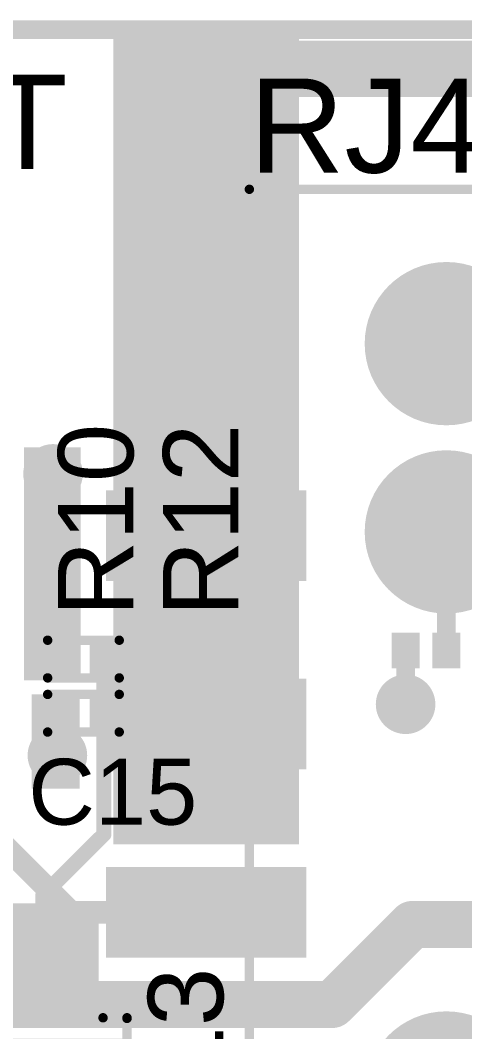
# Model space of a CAD drawing. Header units: millimetres. Extents: x -0.39 to 1.43, y -0.39 to 1.45.
# Drawn here: x 0.248 to 0.484, y 0.917 to 1.454 of the extents above; entities that cross this region are included whole.
import ezdxf

# ---------------------------------------------------------------- set-up
doc = ezdxf.new("R2010")
doc.units = ezdxf.units.MM
doc.header["$MEASUREMENT"] = 0
for name, color, linetype in [('BottomLayer', 5, 'Continuous'), ('BottomPaste', 16, 'Continuous'), ('BottomSolder', 6, 'Continuous'), ('Mechanical2', 216, 'Continuous'), ('MultiLayer', 9, 'Continuous'), ('PadHoleLayer', 156, 'Continuous'), ('TopLayer', 1, 'Continuous'), ('TopOverlay', 2, 'Continuous'), ('TopPaste', 8, 'Continuous'), ('TopSolder', 216, 'Continuous'), ('ViaHoleLayer', 16, 'Continuous')]:
    doc.layers.add(name, color=color, linetype=linetype)
doc.styles.add('Arial', font='', dxfattribs={"height": 0.2})
doc.styles.get('Arial').set_extended_font_data('Arial')

# ---------------------------------------------------------------- blocks, each defined once
blk = doc.blocks.new('10_HVSSOP___N___2')
at = {"layer": 'BottomLayer'}
h = blk.add_hatch(color=5, dxfattribs=at)
edge = h.paths.add_edge_path()
edge.add_arc((-0.0255906, 0.0281811), 0.0088582, 0, 360)
h = blk.add_hatch(color=5, dxfattribs=at)
edge = h.paths.add_edge_path()
edge.add_arc((0.0255906, 0.0281811), 0.0088582, 0, 360)
h = blk.add_hatch(color=5, dxfattribs=at)
edge = h.paths.add_edge_path()
edge.add_arc((-0.0255906, 0), 0.0088582, 0, 360)
h = blk.add_hatch(color=5, dxfattribs=at)
edge = h.paths.add_edge_path()
edge.add_arc((0.0255906, 0), 0.0088582, 0, 360)
h = blk.add_hatch(color=5, dxfattribs=at)
edge = h.paths.add_edge_path()
edge.add_arc((-0.0255906, -0.0281811), 0.0088582, 0, 360)
h = blk.add_hatch(color=5, dxfattribs=at)
edge = h.paths.add_edge_path()
edge.add_arc((0.0255906, -0.0281811), 0.0088582, 0, 360)
at = {"layer": 'BottomSolder'}
h = blk.add_hatch(color=6, dxfattribs=at)
edge = h.paths.add_edge_path()
edge.add_arc((-0.0255906, 0.0281811), 0.0128582, 0, 360)
h = blk.add_hatch(color=6, dxfattribs=at)
edge = h.paths.add_edge_path()
edge.add_arc((0.0255906, 0.0281811), 0.0128582, 0, 360)
h = blk.add_hatch(color=6, dxfattribs=at)
edge = h.paths.add_edge_path()
edge.add_arc((-0.0255906, 0), 0.0128582, 0, 360)
h = blk.add_hatch(color=6, dxfattribs=at)
edge = h.paths.add_edge_path()
edge.add_arc((0.0255906, 0), 0.0128582, 0, 360)
h = blk.add_hatch(color=6, dxfattribs=at)
edge = h.paths.add_edge_path()
edge.add_arc((-0.0255906, -0.0281811), 0.0128582, 0, 360)
h = blk.add_hatch(color=6, dxfattribs=at)
edge = h.paths.add_edge_path()
edge.add_arc((0.0255906, -0.0281811), 0.0128582, 0, 360)
at = {"layer": 'MultiLayer'}
h = blk.add_hatch(color=9, dxfattribs=at)
edge = h.paths.add_edge_path()
edge.add_arc((-0.0255906, 0.0281811), 0.0088582, 0, 360)
h = blk.add_hatch(color=9, dxfattribs=at)
edge = h.paths.add_edge_path()
edge.add_arc((0.0255906, 0.0281811), 0.0088582, 0, 360)
h = blk.add_hatch(color=9, dxfattribs=at)
edge = h.paths.add_edge_path()
edge.add_arc((-0.0255906, 0), 0.0088582, 0, 360)
h = blk.add_hatch(color=9, dxfattribs=at)
edge = h.paths.add_edge_path()
edge.add_arc((0.0255906, 0), 0.0088582, 0, 360)
h = blk.add_hatch(color=9, dxfattribs=at)
edge = h.paths.add_edge_path()
edge.add_arc((-0.0255906, -0.0281811), 0.0088582, 0, 360)
h = blk.add_hatch(color=9, dxfattribs=at)
edge = h.paths.add_edge_path()
edge.add_arc((0.0255906, -0.0281811), 0.0088582, 0, 360)
at = {"layer": 'PadHoleLayer'}
h = blk.add_hatch(color=156, dxfattribs=at)
edge = h.paths.add_edge_path()
edge.add_arc((-0.0255906, 0.0281811), 0.0059055, 0, 360)
h = blk.add_hatch(color=156, dxfattribs=at)
edge = h.paths.add_edge_path()
edge.add_arc((0.0255906, 0.0281811), 0.0059055, 0, 360)
h = blk.add_hatch(color=156, dxfattribs=at)
edge = h.paths.add_edge_path()
edge.add_arc((-0.0255906, 0), 0.0059055, 0, 360)
h = blk.add_hatch(color=156, dxfattribs=at)
edge = h.paths.add_edge_path()
edge.add_arc((0.0255906, 0), 0.0059055, 0, 360)
h = blk.add_hatch(color=156, dxfattribs=at)
edge = h.paths.add_edge_path()
edge.add_arc((-0.0255906, -0.0281811), 0.0059055, 0, 360)
h = blk.add_hatch(color=156, dxfattribs=at)
edge = h.paths.add_edge_path()
edge.add_arc((0.0255906, -0.0281811), 0.0059055, 0, 360)
at = {"layer": 'TopLayer'}
for points in [[(-0.0433071, 0.0610236), (0.0433071, 0.0610236), (0.0433071, -0.0610236), (-0.0433071, -0.0610236)], [(-0.1151575, 0.0452756), (-0.0580709, 0.0452756), (-0.0580709, 0.0334646), (-0.1151575, 0.0334646)], [(0.0580709, 0.0452756), (0.1151575, 0.0452756), (0.1151575, 0.0334646), (0.0580709, 0.0334646)], [(-0.1151575, 0.0255906), (-0.0580709, 0.0255906), (-0.0580709, 0.0137796), (-0.1151575, 0.0137796)], [(0.0580709, 0.0255905), (0.1151575, 0.0255905), (0.1151575, 0.0137795), (0.0580709, 0.0137795)], [(-0.1151575, 0.0059055), (-0.0580709, 0.0059055), (-0.0580709, -0.0059055), (-0.1151575, -0.0059055)], [(0.0580709, 0.0059055), (0.1151575, 0.0059055), (0.1151575, -0.0059055), (0.0580709, -0.0059055)], [(-0.1151575, -0.0137795), (-0.0580709, -0.0137795), (-0.0580709, -0.0255905), (-0.1151575, -0.0255905)], [(0.0580709, -0.0137796), (0.1151575, -0.0137796), (0.1151575, -0.0255906), (0.0580709, -0.0255906)], [(-0.1151575, -0.0334646), (-0.0580709, -0.0334646), (-0.0580709, -0.0452756), (-0.1151575, -0.0452756)], [(0.0580709, -0.0334646), (0.1151575, -0.0334646), (0.1151575, -0.0452756), (0.0580709, -0.0452756)]]:
    blk.add_hatch(color=1, dxfattribs=at).paths.add_polyline_path(points)
h = blk.add_hatch(color=1, dxfattribs=at)
edge = h.paths.add_edge_path()
edge.add_arc((-0.0255906, 0.0281811), 0.0088582, 0, 360)
h = blk.add_hatch(color=1, dxfattribs=at)
edge = h.paths.add_edge_path()
edge.add_arc((0.0255906, 0.0281811), 0.0088582, 0, 360)
h = blk.add_hatch(color=1, dxfattribs=at)
edge = h.paths.add_edge_path()
edge.add_arc((-0.0255906, 0), 0.0088582, 0, 360)
h = blk.add_hatch(color=1, dxfattribs=at)
edge = h.paths.add_edge_path()
edge.add_arc((0.0255906, 0), 0.0088582, 0, 360)
h = blk.add_hatch(color=1, dxfattribs=at)
edge = h.paths.add_edge_path()
edge.add_arc((-0.0255906, -0.0281811), 0.0088582, 0, 360)
h = blk.add_hatch(color=1, dxfattribs=at)
edge = h.paths.add_edge_path()
edge.add_arc((0.0255906, -0.0281811), 0.0088582, 0, 360)
at = {"layer": 'TopPaste'}
for points in [[(-0.0433071, 0.0610236), (0.0433071, 0.0610236), (0.0433071, -0.0610236), (-0.0433071, -0.0610236)], [(-0.1151575, 0.0452756), (-0.0580709, 0.0452756), (-0.0580709, 0.0334646), (-0.1151575, 0.0334646)], [(0.0580709, 0.0452756), (0.1151575, 0.0452756), (0.1151575, 0.0334646), (0.0580709, 0.0334646)], [(-0.1151575, 0.0255906), (-0.0580709, 0.0255906), (-0.0580709, 0.0137796), (-0.1151575, 0.0137796)], [(0.0580709, 0.0255905), (0.1151575, 0.0255905), (0.1151575, 0.0137795), (0.0580709, 0.0137795)], [(-0.1151575, 0.0059055), (-0.0580709, 0.0059055), (-0.0580709, -0.0059055), (-0.1151575, -0.0059055)], [(0.0580709, 0.0059055), (0.1151575, 0.0059055), (0.1151575, -0.0059055), (0.0580709, -0.0059055)], [(-0.1151575, -0.0137795), (-0.0580709, -0.0137795), (-0.0580709, -0.0255905), (-0.1151575, -0.0255905)], [(0.0580709, -0.0137796), (0.1151575, -0.0137796), (0.1151575, -0.0255906), (0.0580709, -0.0255906)], [(-0.1151575, -0.0334646), (-0.0580709, -0.0334646), (-0.0580709, -0.0452756), (-0.1151575, -0.0452756)], [(0.0580709, -0.0334646), (0.1151575, -0.0334646), (0.1151575, -0.0452756), (0.0580709, -0.0452756)]]:
    blk.add_hatch(color=8, dxfattribs=at).paths.add_polyline_path(points)
at = {"layer": 'TopSolder'}
for points in [[(-0.0473071, 0.0650236), (0.0473071, 0.0650236), (0.0473071, -0.0650236), (-0.0473071, -0.0650236)], [(-0.1191575, 0.0492756), (-0.0540709, 0.0492756), (-0.0540709, 0.0294646), (-0.1191575, 0.0294646)], [(0.0540709, 0.0492756), (0.1191575, 0.0492756), (0.1191575, 0.0294646), (0.0540709, 0.0294646)], [(-0.1191575, 0.0295906), (-0.0540709, 0.0295906), (-0.0540709, 0.0097796), (-0.1191575, 0.0097796)], [(0.0540709, 0.0295905), (0.1191575, 0.0295905), (0.1191575, 0.0097795), (0.0540709, 0.0097795)], [(-0.1191575, 0.0099055), (-0.0540709, 0.0099055), (-0.0540709, -0.0099055), (-0.1191575, -0.0099055)], [(0.0540709, 0.0099055), (0.1191575, 0.0099055), (0.1191575, -0.0099055), (0.0540709, -0.0099055)], [(-0.1191575, -0.0097795), (-0.0540709, -0.0097795), (-0.0540709, -0.0295905), (-0.1191575, -0.0295905)], [(0.0540709, -0.0097796), (0.1191575, -0.0097796), (0.1191575, -0.0295906), (0.0540709, -0.0295906)], [(-0.1191575, -0.0294646), (-0.0540709, -0.0294646), (-0.0540709, -0.0492756), (-0.1191575, -0.0492756)], [(0.0540709, -0.0294646), (0.1191575, -0.0294646), (0.1191575, -0.0492756), (0.0540709, -0.0492756)]]:
    blk.add_hatch(color=216, dxfattribs=at).paths.add_polyline_path(points)
h = blk.add_hatch(color=216, dxfattribs=at)
edge = h.paths.add_edge_path()
edge.add_arc((-0.0255906, 0.0281811), 0.0128582, 0, 360)
h = blk.add_hatch(color=216, dxfattribs=at)
edge = h.paths.add_edge_path()
edge.add_arc((0.0255906, 0.0281811), 0.0128582, 0, 360)
h = blk.add_hatch(color=216, dxfattribs=at)
edge = h.paths.add_edge_path()
edge.add_arc((-0.0255906, 0), 0.0128582, 0, 360)
h = blk.add_hatch(color=216, dxfattribs=at)
edge = h.paths.add_edge_path()
edge.add_arc((0.0255906, 0), 0.0128582, 0, 360)
h = blk.add_hatch(color=216, dxfattribs=at)
edge = h.paths.add_edge_path()
edge.add_arc((-0.0255906, -0.0281811), 0.0128582, 0, 360)
h = blk.add_hatch(color=216, dxfattribs=at)
edge = h.paths.add_edge_path()
edge.add_arc((0.0255906, -0.0281811), 0.0128582, 0, 360)
at = {"layer": 'TopOverlay', "const_width": 0.005}
for points in [[(-0.0583262, 0.0644069), (-0.0583262, 0.0516738)], [(-0.0583262, 0.0644069), (0.058, 0.0644069)], [(0.0583262, 0.0644069), (0.0583262, 0.0516738)], [(-0.127, 0.044), (-0.127, 0.034)], [(-0.127, 0.044), (-0.122, 0.039)], [(-0.122, 0.039), (-0.127, 0.034)], [(-0.0583262, -0.0516738), (-0.0583262, -0.0644069)], [(0.0583262, -0.0516738), (0.0583262, -0.0644069)], [(-0.0583262, -0.0644069), (0.058, -0.0644069)]]:
    blk.add_lwpolyline(points, dxfattribs=at)
at = {"layer": 'TopOverlay', "const_width": 0.0025}
for points in [[(-0.0595762, 0.0644069, 1), (-0.0570762, 0.0644069, 1)], [(-0.0595762, 0.0644069, 1), (-0.0570762, 0.0644069, 1)], [(0.05675, 0.0644069, 1), (0.05925, 0.0644069, 1)], [(0.0570762, 0.0644069, 1), (0.0595762, 0.0644069, 1)], [(-0.0595762, 0.0516738, 1), (-0.0570762, 0.0516738, 1)], [(0.0570762, 0.0516738, 1), (0.0595762, 0.0516738, 1)], [(-0.12825, 0.044, 1), (-0.12575, 0.044, 1)], [(-0.12825, 0.044, 1), (-0.12575, 0.044, 1)], [(-0.12325, 0.039, 1), (-0.12075, 0.039, 1)], [(-0.12325, 0.039, 1), (-0.12075, 0.039, 1)], [(-0.12825, 0.034, 1), (-0.12575, 0.034, 1)], [(-0.12825, 0.034, 1), (-0.12575, 0.034, 1)], [(-0.0595762, -0.0516738, 1), (-0.0570762, -0.0516738, 1)], [(0.0570762, -0.0516738, 1), (0.0595762, -0.0516738, 1)], [(-0.0595762, -0.0644069, 1), (-0.0570762, -0.0644069, 1)], [(-0.0595762, -0.0644069, 1), (-0.0570762, -0.0644069, 1)], [(0.05675, -0.0644069, 1), (0.05925, -0.0644069, 1)], [(0.0570762, -0.0644069, 1), (0.0595762, -0.0644069, 1)]]:
    blk.add_lwpolyline(points, format="xyb", close=True, dxfattribs=at)
blk = doc.blocks.new('R___0201_59')
at = {"layer": 'TopLayer'}
for points in [[(-0.01614165, 0.00728345), (-0.00551175, 0.00728345), (-0.00551175, -0.00728345), (-0.01614165, -0.00728345)], [(0.00551185, 0.00728345), (0.01614175, 0.00728345), (0.01614175, -0.00728345), (0.00551185, -0.00728345)]]:
    blk.add_hatch(color=1, dxfattribs=at).paths.add_polyline_path(points)
at = {"layer": 'TopPaste'}
for points in [[(-0.01614165, 0.00728345), (-0.00551175, 0.00728345), (-0.00551175, -0.00728345), (-0.01614165, -0.00728345)], [(0.00551185, 0.00728345), (0.01614175, 0.00728345), (0.01614175, -0.00728345), (0.00551185, -0.00728345)]]:
    blk.add_hatch(color=8, dxfattribs=at).paths.add_polyline_path(points)
at = {"layer": 'TopSolder'}
for points in [[(-0.01830705, 0.00944885), (-0.00334635, 0.00944885), (-0.00334635, -0.00944885), (-0.01830705, -0.00944885)], [(0.00334645, 0.00944885), (0.01830715, 0.00944885), (0.01830715, -0.00944885), (0.00334645, -0.00944885)]]:
    blk.add_hatch(color=216, dxfattribs=at).paths.add_polyline_path(points)
at = {"layer": 'TopOverlay', "const_width": 0.005}
for points in [[(-0.019, -0.01), (-0.019, 0.01)], [(-0.019, 0.01), (0.019, 0.01)], [(0.019, -0.01), (0.019, 0.01)], [(-0.019, -0.01), (0.019, -0.01)]]:
    blk.add_lwpolyline(points, dxfattribs=at)
at = {"layer": 'TopOverlay', "const_width": 0.0025}
for points in [[(-0.02025, 0.01, 1), (-0.01775, 0.01, 1)], [(-0.02025, 0.01, 1), (-0.01775, 0.01, 1)], [(0.01775, 0.01, 1), (0.02025, 0.01, 1)], [(0.01775, 0.01, 1), (0.02025, 0.01, 1)], [(-0.02025, -0.01, 1), (-0.01775, -0.01, 1)], [(-0.02025, -0.01, 1), (-0.01775, -0.01, 1)], [(0.01775, -0.01, 1), (0.02025, -0.01, 1)], [(0.01775, -0.01, 1), (0.02025, -0.01, 1)]]:
    blk.add_lwpolyline(points, format="xyb", close=True, dxfattribs=at)
blk = doc.blocks.new('R___0201_61')
at = {"layer": 'TopLayer'}
for points in [[(-0.01614165, 0.00728345), (-0.00551175, 0.00728345), (-0.00551175, -0.00728345), (-0.01614165, -0.00728345)], [(0.00551185, 0.00728345), (0.01614175, 0.00728345), (0.01614175, -0.00728345), (0.00551185, -0.00728345)]]:
    blk.add_hatch(color=1, dxfattribs=at).paths.add_polyline_path(points)
at = {"layer": 'TopPaste'}
for points in [[(-0.01614165, 0.00728345), (-0.00551175, 0.00728345), (-0.00551175, -0.00728345), (-0.01614165, -0.00728345)], [(0.00551185, 0.00728345), (0.01614175, 0.00728345), (0.01614175, -0.00728345), (0.00551185, -0.00728345)]]:
    blk.add_hatch(color=8, dxfattribs=at).paths.add_polyline_path(points)
at = {"layer": 'TopSolder'}
for points in [[(-0.01830705, 0.00944885), (-0.00334635, 0.00944885), (-0.00334635, -0.00944885), (-0.01830705, -0.00944885)], [(0.00334645, 0.00944885), (0.01830715, 0.00944885), (0.01830715, -0.00944885), (0.00334645, -0.00944885)]]:
    blk.add_hatch(color=216, dxfattribs=at).paths.add_polyline_path(points)
at = {"layer": 'TopOverlay', "const_width": 0.005}
for points in [[(-0.019, 0.01), (-0.019, -0.01)], [(0.019, 0.01), (-0.019, 0.01)], [(0.019, 0.01), (0.019, -0.01)], [(0.019, -0.01), (-0.019, -0.01)]]:
    blk.add_lwpolyline(points, dxfattribs=at)
at = {"layer": 'TopOverlay', "const_width": 0.0025}
for points in [[(-0.02025, 0.01, 1), (-0.01775, 0.01, 1)], [(-0.02025, 0.01, 1), (-0.01775, 0.01, 1)], [(0.01775, 0.01, 1), (0.02025, 0.01, 1)], [(0.01775, 0.01, 1), (0.02025, 0.01, 1)], [(-0.02025, -0.01, 1), (-0.01775, -0.01, 1)], [(-0.02025, -0.01, 1), (-0.01775, -0.01, 1)], [(0.01775, -0.01, 1), (0.02025, -0.01, 1)], [(0.01775, -0.01, 1), (0.02025, -0.01, 1)]]:
    blk.add_lwpolyline(points, format="xyb", close=True, dxfattribs=at)
blk = doc.blocks.new('HY951180A_81')
at = {"layer": 'BottomLayer'}
h = blk.add_hatch(color=5, dxfattribs=at)
edge = h.paths.add_edge_path()
edge.add_arc((-0.1490156, 0.2559055), 0.0393701, 0, 360)
h = blk.add_hatch(color=5, dxfattribs=at)
edge = h.paths.add_edge_path()
edge.add_arc((0.1490159, 0.2559055), 0.0393701, 0, 360)
h = blk.add_hatch(color=5, dxfattribs=at)
edge = h.paths.add_edge_path()
edge.add_arc((0.2490159, 0.2559055), 0.0393701, 0, 360)
at = {"layer": 'BottomSolder'}
h = blk.add_hatch(color=6, dxfattribs=at)
edge = h.paths.add_edge_path()
edge.add_arc((-0.1490156, 0.2559055), 0.0433701, 0, 360)
h = blk.add_hatch(color=6, dxfattribs=at)
edge = h.paths.add_edge_path()
edge.add_arc((0.1490159, 0.2559055), 0.0433701, 0, 360)
h = blk.add_hatch(color=6, dxfattribs=at)
edge = h.paths.add_edge_path()
edge.add_arc((0.2490159, 0.2559055), 0.0433701, 0, 360)
at = {"layer": 'MultiLayer'}
h = blk.add_hatch(color=9, dxfattribs=at)
edge = h.paths.add_edge_path()
edge.add_arc((-0.1490156, 0.2559055), 0.0393701, 0, 360)
h = blk.add_hatch(color=9, dxfattribs=at)
edge = h.paths.add_edge_path()
edge.add_arc((0.1490159, 0.2559055), 0.0393701, 0, 360)
h = blk.add_hatch(color=9, dxfattribs=at)
edge = h.paths.add_edge_path()
edge.add_arc((0.2490159, 0.2559055), 0.0393701, 0, 360)
at = {"layer": 'PadHoleLayer'}
h = blk.add_hatch(color=156, dxfattribs=at)
edge = h.paths.add_edge_path()
edge.add_arc((0.1490159, 0.2559055), 0.0200787, 0, 360)
h = blk.add_hatch(color=156, dxfattribs=at)
edge = h.paths.add_edge_path()
edge.add_arc((0.2490159, 0.2559055), 0.0200787, 0, 360)
at = {"layer": 'TopLayer'}
h = blk.add_hatch(color=1, dxfattribs=at)
edge = h.paths.add_edge_path()
edge.add_arc((-0.1490156, 0.2559055), 0.0393701, 0, 360)
h = blk.add_hatch(color=1, dxfattribs=at)
edge = h.paths.add_edge_path()
edge.add_arc((0.1490159, 0.2559055), 0.0393701, 0, 360)
h = blk.add_hatch(color=1, dxfattribs=at)
edge = h.paths.add_edge_path()
edge.add_arc((0.2490159, 0.2559055), 0.0393701, 0, 360)
at = {"layer": 'TopSolder'}
h = blk.add_hatch(color=216, dxfattribs=at)
edge = h.paths.add_edge_path()
edge.add_arc((-0.1490156, 0.2559055), 0.0433701, 0, 360)
h = blk.add_hatch(color=216, dxfattribs=at)
edge = h.paths.add_edge_path()
edge.add_arc((0.1490159, 0.2559055), 0.0433701, 0, 360)
h = blk.add_hatch(color=216, dxfattribs=at)
edge = h.paths.add_edge_path()
edge.add_arc((0.2490159, 0.2559055), 0.0433701, 0, 360)
at = {"layer": 'TopOverlay', "const_width": 0.005}
for points in [[(0.331, 0.3605), (-0.3309998, 0.3604999)], [(0.331, 0.3605), (0.331, 0.003)]]:
    blk.add_lwpolyline(points, dxfattribs=at)
at = {"layer": 'TopOverlay', "const_width": 0.0025}
blk.add_lwpolyline([(0.32975, 0.3605, 1), (0.33225, 0.3605, 1)], format="xyb", close=True, dxfattribs=at)
blk.add_lwpolyline([(0.32975, 0.3605, 1), (0.33225, 0.3605, 1)], format="xyb", close=True, dxfattribs=at)
blk = doc.blocks.new('PHF254SMD___B_83')
at = {"layer": 'BottomLayer'}
for points in [[(-0.62007875, 0.1535433), (-0.57992125, 0.1535433), (-0.57992125, 0.0551181), (-0.62007875, 0.0551181)], [(-0.52007875, 0.1535433), (-0.47992125, 0.1535433), (-0.47992125, 0.0551181), (-0.52007875, 0.0551181)], [(-0.42007875, 0.1535433), (-0.37992125, 0.1535433), (-0.37992125, 0.0551181), (-0.42007875, 0.0551181)]]:
    blk.add_hatch(color=5, dxfattribs=at).paths.add_polyline_path(points)
at = {"layer": 'BottomPaste'}
for points in [[(-0.62007875, 0.1535433), (-0.57992125, 0.1535433), (-0.57992125, 0.0551181), (-0.62007875, 0.0551181)], [(-0.52007875, 0.1535433), (-0.47992125, 0.1535433), (-0.47992125, 0.0551181), (-0.52007875, 0.0551181)], [(-0.42007875, 0.1535433), (-0.37992125, 0.1535433), (-0.37992125, 0.0551181), (-0.42007875, 0.0551181)]]:
    blk.add_hatch(color=16, dxfattribs=at).paths.add_polyline_path(points)
at = {"layer": 'BottomSolder'}
for points in [[(-0.62407875, 0.1575433), (-0.57592125, 0.1575433), (-0.57592125, 0.0511181), (-0.62407875, 0.0511181)], [(-0.52407875, 0.1575433), (-0.47592125, 0.1575433), (-0.47592125, 0.0511181), (-0.52407875, 0.0511181)], [(-0.42407875, 0.1575433), (-0.37592125, 0.1575433), (-0.37592125, 0.0511181), (-0.42407875, 0.0511181)]]:
    blk.add_hatch(color=6, dxfattribs=at).paths.add_polyline_path(points)
blk = doc.blocks.new('R___0201_B_87')
at = {"layer": 'BottomLayer'}
for points in [[(-0.01614165, 0.00728345), (-0.00551175, 0.00728345), (-0.00551175, -0.00728345), (-0.01614165, -0.00728345)], [(0.00551185, 0.00728345), (0.01614175, 0.00728345), (0.01614175, -0.00728345), (0.00551185, -0.00728345)]]:
    blk.add_hatch(color=5, dxfattribs=at).paths.add_polyline_path(points)
at = {"layer": 'BottomPaste'}
for points in [[(-0.01614165, 0.00728345), (-0.00551175, 0.00728345), (-0.00551175, -0.00728345), (-0.01614165, -0.00728345)], [(0.00551185, 0.00728345), (0.01614175, 0.00728345), (0.01614175, -0.00728345), (0.00551185, -0.00728345)]]:
    blk.add_hatch(color=16, dxfattribs=at).paths.add_polyline_path(points)
at = {"layer": 'BottomSolder'}
for points in [[(-0.01830705, 0.00944885), (-0.00334635, 0.00944885), (-0.00334635, -0.00944885), (-0.01830705, -0.00944885)], [(0.00334645, 0.00944885), (0.01830715, 0.00944885), (0.01830715, -0.00944885), (0.00334645, -0.00944885)]]:
    blk.add_hatch(color=6, dxfattribs=at).paths.add_polyline_path(points)

msp = doc.modelspace()

# ---------------------------------------------------------------- hatches: boundary and pattern name
at = {"layer": 'BottomLayer'}
msp.add_hatch(color=5, dxfattribs=at).paths.add_polyline_path([(0.2974418, 1.016), (0.395867, 1.016), (0.395867, 1.4438176), (0.2974418, 1.4438176)])
h = msp.add_hatch(color=5, dxfattribs=at)
edge = h.paths.add_edge_path()
edge.add_arc((0.2653749, 1.2128622), 0.011811, 0, 360)
h = msp.add_hatch(color=5, dxfattribs=at)
edge = h.paths.add_edge_path()
edge.add_arc((0.4525285, 1.0904715), 0.011811, 0, 360)
h = msp.add_hatch(color=5, dxfattribs=at)
edge = h.paths.add_edge_path()
edge.add_arc((0.2676953, 1.063311), 0.011811, 0, 360)
h = msp.add_hatch(color=5, dxfattribs=at)
edge = h.paths.add_edge_path()
edge.add_arc((0.325, 1.033195), 0.011811, 0, 360)
h = msp.add_hatch(color=5, dxfattribs=at)
edge = h.paths.add_edge_path()
edge.add_arc((0.3613371, 1.033195), 0.011811, 0, 360)
at = {"layer": 'BottomSolder'}
h = msp.add_hatch(color=6, dxfattribs=at)
edge = h.paths.add_edge_path()
edge.add_arc((0.2653749, 1.2128622), 0.015811, 0, 360)
h = msp.add_hatch(color=6, dxfattribs=at)
edge = h.paths.add_edge_path()
edge.add_arc((0.4525285, 1.0904715), 0.015811, 0, 360)
h = msp.add_hatch(color=6, dxfattribs=at)
edge = h.paths.add_edge_path()
edge.add_arc((0.2676953, 1.063311), 0.015811, 0, 360)
h = msp.add_hatch(color=6, dxfattribs=at)
edge = h.paths.add_edge_path()
edge.add_arc((0.325, 1.033195), 0.015811, 0, 360)
h = msp.add_hatch(color=6, dxfattribs=at)
edge = h.paths.add_edge_path()
edge.add_arc((0.3613371, 1.033195), 0.015811, 0, 360)
at = {"layer": 'TopLayer'}
for points in [[(0.280023, 1.227), (0.250023, 1.227), (0.250023, 1.1032166), (0.280023, 1.1032166)], [(0.254023, 1.0457069), (0.2795166, 1.0457069), (0.2795166, 1.0957205), (0.254023, 1.0957205)]]:
    msp.add_hatch(color=1, dxfattribs=at).paths.add_polyline_path(points)
h = msp.add_hatch(color=1, dxfattribs=at)
edge = h.paths.add_edge_path()
edge.add_arc((0.2653749, 1.2128622), 0.011811, 0, 360)
h = msp.add_hatch(color=1, dxfattribs=at)
edge = h.paths.add_edge_path()
edge.add_arc((0.4525285, 1.0904715), 0.011811, 0, 360)
h = msp.add_hatch(color=1, dxfattribs=at)
edge = h.paths.add_edge_path()
edge.add_arc((0.2676953, 1.063311), 0.011811, 0, 360)
h = msp.add_hatch(color=1, dxfattribs=at)
edge = h.paths.add_edge_path()
edge.add_arc((0.325, 1.033195), 0.011811, 0, 360)
h = msp.add_hatch(color=1, dxfattribs=at)
edge = h.paths.add_edge_path()
edge.add_arc((0.3613371, 1.033195), 0.011811, 0, 360)
at = {"layer": 'TopSolder'}
h = msp.add_hatch(color=216, dxfattribs=at)
edge = h.paths.add_edge_path()
edge.add_arc((0.2653749, 1.2128622), 0.015811, 0, 360)
h = msp.add_hatch(color=216, dxfattribs=at)
edge = h.paths.add_edge_path()
edge.add_arc((0.4525285, 1.0904715), 0.015811, 0, 360)
h = msp.add_hatch(color=216, dxfattribs=at)
edge = h.paths.add_edge_path()
edge.add_arc((0.2676953, 1.063311), 0.015811, 0, 360)
h = msp.add_hatch(color=216, dxfattribs=at)
edge = h.paths.add_edge_path()
edge.add_arc((0.325, 1.033195), 0.015811, 0, 360)
h = msp.add_hatch(color=216, dxfattribs=at)
edge = h.paths.add_edge_path()
edge.add_arc((0.3613371, 1.033195), 0.015811, 0, 360)
at = {"layer": 'ViaHoleLayer'}
h = msp.add_hatch(color=16, dxfattribs=at)
edge = h.paths.add_edge_path()
edge.add_arc((0.2653749, 1.2128622), 0.0059055, 0, 360)
h = msp.add_hatch(color=16, dxfattribs=at)
edge = h.paths.add_edge_path()
edge.add_arc((0.4525285, 1.0904715), 0.0059055, 0, 360)
h = msp.add_hatch(color=16, dxfattribs=at)
edge = h.paths.add_edge_path()
edge.add_arc((0.2676953, 1.063311), 0.0059055, 0, 360)
h = msp.add_hatch(color=16, dxfattribs=at)
edge = h.paths.add_edge_path()
edge.add_arc((0.325, 1.033195), 0.0059055, 0, 360)
h = msp.add_hatch(color=16, dxfattribs=at)
edge = h.paths.add_edge_path()
edge.add_arc((0.3613371, 1.033195), 0.0059055, 0, 360)

# ---------------------------------------------------------------- linework, layer by layer
at = {"layer": 'BottomLayer'}
for points, const_width in [([(0.395867, 1.4279999), (1.2019534, 1.428)], 0.03), ([(0.361, 1.409), (0.3665, 1.4145)], 0.015), ([(0.474182, 1.119), (0.474182, 1.1820233)], 0.01), ([(0.4525285, 1.0904715), (0.4525285, 1.119)], 0.01), ([(0.4525285, 1.0904715), (0.453, 1.09)], 0.01), ([(0.2160001, 1.039), (0.2750005, 0.9799996)], 0.012), ([(0.2750005, 0.9799996), (0.3466544, 0.9799996)], 0.012), ([(0.4135757, 0.931), (0.4560832, 0.9735075)], 0.025), ([(0.4560832, 0.9735075), (0.8059362, 0.9735075)], 0.025), ([(0.162, 0.931), (0.4135757, 0.931)], 0.025)]:
    msp.add_lwpolyline(points, dxfattribs=dict(at, const_width=const_width))
for points, const_width in [([(0.388367, 1.4279999, 1), (0.403367, 1.4279999, 1)], 0.015), ([(0.36275, 1.4145, 1), (0.37025, 1.4145, 1)], 0.0075), ([(0.35725, 1.409, 1), (0.36475, 1.409, 1)], 0.0075), ([(0.471682, 1.1820233, 1), (0.476682, 1.1820233, 1)], 0.005), ([(0.4500285, 1.119, 1), (0.4550285, 1.119, 1)], 0.005), ([(0.471682, 1.119, 1), (0.476682, 1.119, 1)], 0.005), ([(0.4500285, 1.0904715, 1), (0.4550285, 1.0904715, 1)], 0.005), ([(0.4500285, 1.0904715, 1), (0.4550285, 1.0904715, 1)], 0.005), ([(0.4505, 1.09, 1), (0.4555, 1.09, 1)], 0.005), ([(0.2720005, 0.9799996, 1), (0.2780005, 0.9799996, 1)], 0.006), ([(0.2720005, 0.9799996, 1), (0.2780005, 0.9799996, 1)], 0.006), ([(0.3436544, 0.9799996, 1), (0.3496544, 0.9799996, 1)], 0.006), ([(0.4498332, 0.9735075, 1), (0.4623332, 0.9735075, 1)], 0.0125), ([(0.4498332, 0.9735075, 1), (0.4623332, 0.9735075, 1)], 0.0125), ([(0.4073257, 0.931, 1), (0.4198257, 0.931, 1)], 0.0125), ([(0.4073257, 0.931, 1), (0.4198257, 0.931, 1)], 0.0125)]:
    msp.add_lwpolyline(points, format="xyb", close=True, dxfattribs=dict(at, const_width=const_width))
at = {"layer": 'Mechanical2', "const_width": 0.01}
msp.add_lwpolyline([(-0.036189, 1.4488176), (1.263103, 1.4488176)], dxfattribs=at)
at = {"layer": 'TopLayer'}
for points, const_width in [([(0.474182, 1.2820233), (0.54, 1.2162053)], 0.01), ([(0.2923488, 1.0857206), (0.2923488, 1.1144903)], 0.008), ([(0.2923434, 1.0213096), (0.2923434, 1.0857206)], 0.008), ([(0.2676926, 1.0633083), (0.2676953, 1.063311)], 0.008), ([(0.2676926, 1.0632096), (0.2676926, 1.0633083)], 0.008), ([(0.2599285, 0.9888947), (0.2923434, 1.0213096)], 0.008), ([(0.2599285, 0.9512362), (0.2599285, 0.9888947)], 0.008)]:
    msp.add_lwpolyline(points, dxfattribs=dict(at, const_width=const_width))
for points, const_width in [([(0.471682, 1.2820233, 1), (0.476682, 1.2820233, 1)], 0.005), ([(0.2903488, 1.1144903, 1), (0.2943488, 1.1144903, 1)], 0.004), ([(0.2903434, 1.0857206, 1), (0.2943434, 1.0857206, 1)], 0.004), ([(0.2903488, 1.0857206, 1), (0.2943488, 1.0857206, 1)], 0.004), ([(0.2656926, 1.0633083, 1), (0.2696926, 1.0633083, 1)], 0.004), ([(0.2656926, 1.0633083, 1), (0.2696926, 1.0633083, 1)], 0.004), ([(0.2656926, 1.0632096, 1), (0.2696926, 1.0632096, 1)], 0.004), ([(0.2656953, 1.063311, 1), (0.2696953, 1.063311, 1)], 0.004), ([(0.2903434, 1.0213096, 1), (0.2943434, 1.0213096, 1)], 0.004), ([(0.2903434, 1.0213096, 1), (0.2943434, 1.0213096, 1)], 0.004), ([(0.2579285, 0.9888947, 1), (0.2619285, 0.9888947, 1)], 0.004), ([(0.2579285, 0.9888947, 1), (0.2619285, 0.9888947, 1)], 0.004), ([(0.2579285, 0.9512362, 1), (0.2619285, 0.9512362, 1)], 0.004)]:
    msp.add_lwpolyline(points, format="xyb", close=True, dxfattribs=dict(at, const_width=const_width))
at = {"layer": 'TopOverlay', "const_width": 0.008}
for points in [[(0.349, 1.0937069), (0.349, 1.128)], [(0.3407601, 1.085467), (0.349, 1.0937069)], [(0.3012666, 1.085467), (0.3407601, 1.085467)]]:
    msp.add_lwpolyline(points, dxfattribs=at)
at = {"layer": 'TopOverlay', "const_width": 0.004}
for points in [[(0.347, 1.128, 1), (0.351, 1.128, 1)], [(0.347, 1.0937069, 1), (0.351, 1.0937069, 1)], [(0.347, 1.0937069, 1), (0.351, 1.0937069, 1)], [(0.2992666, 1.085467, 1), (0.3032666, 1.085467, 1)], [(0.3387601, 1.085467, 1), (0.3427601, 1.085467, 1)], [(0.3387601, 1.085467, 1), (0.3427601, 1.085467, 1)]]:
    msp.add_lwpolyline(points, format="xyb", close=True, dxfattribs=at)

# ---------------------------------------------------------------- block references
for name, p, rotation in [('HY951180A_81', (0.7300875, 1.0330074), 90), ('PHF254SMD___B_83', (0.2423237, 0.5799996), 270), ('R___0201_61', (0.2815221, 1.1144903), 180), ('10_HVSSOP___N___2', (0.240243, 0.865622), 90)]:
    msp.add_blockref(name, p, dxfattribs=dict(rotation=rotation))
for name, p in [('R___0201_B_87', (0.4633552, 1.119)), ('R___0201_59', (0.2815166, 1.0857206))]:
    msp.add_blockref(name, p)

# ---------------------------------------------------------------- texts
at = {"layer": 'TopOverlay', "style": 'Arial'}
for s, height, rotation, p in [('5V_EXT', 0.05, 360, (0.013, 1.3748328)), ('RJ45_B', 0.05, 360, (0.3695875, 1.3728402)), ('R10', 0.04, 90, (0.3079935, 1.1370162)), ('R12', 0.04, 90, (0.3637536, 1.1370162)), ('R13', 0.04, 90, (0.3557245, 0.8480946))]:
    msp.add_text(s, height=height, rotation=rotation, dxfattribs=at).set_placement(p)
msp.add_text('C15', height=0.035, dxfattribs=at).set_placement((0.2522642, 1.0265057))

doc.saveas('drawing.dxf')
